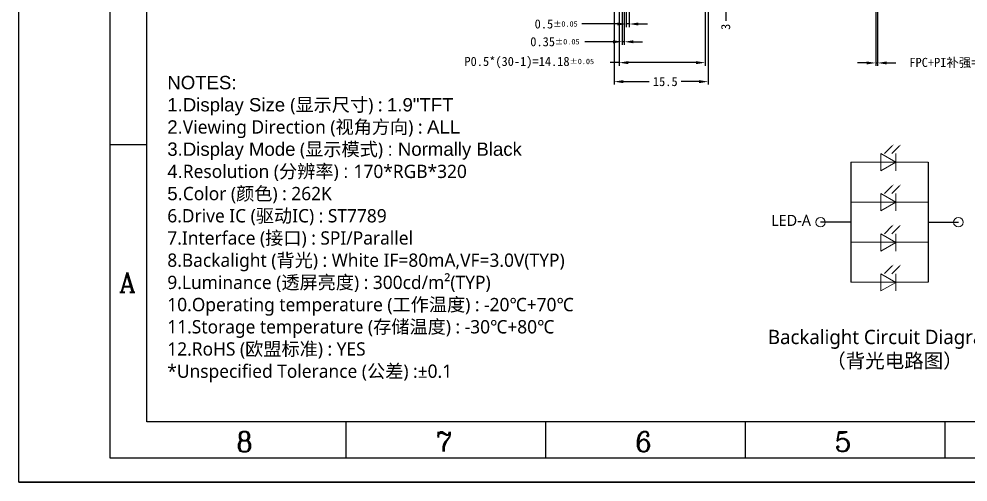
# Model space of a CAD drawing. Header units: millimetres. Extents: x 3150 to 3893, y 1403 to 2132.
# Drawn here: x 3276.9 to 3433.4, y 1905.4 to 1981.7 of the extents above; entities that cross this region are included whole.
import ezdxf

# ---------------------------------------------------------------- set-up
doc = ezdxf.new("R2010")
doc.units = ezdxf.units.MM
for name, color, linetype in [('1-标准图框', 40, 'Continuous'), ('2-BL', 3, 'Continuous'), ('5-PIN文字', 7, 'Continuous'), ('6-标注', 7, 'Continuous')]:
    doc.layers.add(name, color=color, linetype=linetype)
doc.styles.add('ROMANC', font='romanc.shx', dxfattribs={"bigfont": 'gbcbig.shx'})
doc.styles.add('ZY样式1', font='')
doc.styles.add('仿宋', font='')
doc.styles.add('宋体', font='')
doc.styles.get('ZY样式1').set_extended_font_data('Microsoft YaHei')
doc.styles.get('仿宋').set_extended_font_data('仿宋_GB2312')
doc.styles.get('宋体').set_extended_font_data('Microsoft YaHei')
doc.dimstyles.new('_A1.5-公差0.05', dxfattribs={"dimtxt": 1.5, "dimasz": 1.5, "dimexe": 0.5, "dimexo": 0.1, "dimgap": 0.5, "dimtad": 0, "dimdsep": 46, "dimtxsty": '仿宋', "dimcen": 1.5, "dimclrd": 7, "dimclre": 7, "dimclrt": 7, "dimadec": 0, "dimazin": 2, "dimtol": 1, "dimtp": 0.05, "dimtm": 0.05, "dimtfac": 0.6, "dimtmove": 0, "dimatfit": 3, "dimfxl": 1, "dimtolj": 1, "dimarcsym": 0})
doc.dimstyles.new('_A1.5-无公差2', dxfattribs={"dimtxt": 1.5, "dimasz": 1.5, "dimexe": 0.5, "dimexo": 0.1, "dimgap": 0.5, "dimtad": 0, "dimdsep": 46, "dimtxsty": '仿宋', "dimcen": 1.5, "dimclrd": 7, "dimclre": 7, "dimclrt": 7, "dimadec": 0, "dimazin": 2, "dimtp": 0.05, "dimtm": 0.05, "dimtfac": 0.6, "dimtmove": 0, "dimatfit": 3, "dimfxl": 1, "dimtolj": 1, "dimarcsym": 0})

# ---------------------------------------------------------------- blocks, each defined once
blk = doc.blocks.new('*D235')
at = {"layer": '6-标注', "color": 7, "lineweight": -2, "transparency": 16777216}
for p, q in [((3375.84, 1984.29), (3375.84, 1973.99)), ((3390.02, 1984.29), (3390.02, 1973.99)), ((3375.84, 1974.49), (3374.34, 1974.49)), ((3388.52, 1974.49), (3377.34, 1974.49))]:
    blk.add_line(p, q, dxfattribs=at)
at = {"layer": '6-标注', "color": 7, "transparency": 16777216}
for points in [[(3377.34, 1974.74), (3377.34, 1974.24), (3375.84, 1974.49)], [(3388.52, 1974.74), (3388.52, 1974.24), (3390.02, 1974.49)]]:
    blk.add_solid(points, dxfattribs=at)
at = {"layer": 'Defpoints', "color": 0, "transparency": 16777216}
for p in [(3375.84, 1984.39), (3390.02, 1984.39), (3390.02, 1974.49)]:
    blk.add_point(p, dxfattribs=at)
at = {"layer": '6-标注', "color": 7, "transparency": 16777216, "insert": (3361.02, 1974.49), "char_height": 1.5, "attachment_point": 5, "style": '仿宋'}
blk.add_mtext('\\A1;P0.5*(30-1)=14.18{\\H0.9;±0.05}', dxfattribs=at)
blk = doc.blocks.new('*D236')
at = {"layer": '6-标注', "color": 7, "lineweight": -2, "transparency": 16777216}
for p, q in [((3376.34, 1984.29), (3376.34, 1977.43)), ((3376.69, 1984.29), (3376.69, 1977.43)), ((3374.84, 1977.93), (3370.18, 1977.93)), ((3376.69, 1977.93), (3376.34, 1977.93)), ((3378.19, 1977.93), (3379.69, 1977.93))]:
    blk.add_line(p, q, dxfattribs=at)
at = {"layer": '6-标注', "color": 7, "transparency": 16777216}
for points in [[(3374.84, 1978.18), (3374.84, 1977.68), (3376.34, 1977.93)], [(3378.19, 1978.18), (3378.19, 1977.68), (3376.69, 1977.93)]]:
    blk.add_solid(points, dxfattribs=at)
at = {"layer": 'Defpoints', "color": 0, "transparency": 16777216}
for p in [(3376.34, 1984.39), (3376.69, 1984.39), (3376.69, 1977.93)]:
    blk.add_point(p, dxfattribs=at)
at = {"layer": '6-标注', "color": 7, "transparency": 16777216, "insert": (3365.25, 1977.93), "char_height": 1.5, "attachment_point": 5, "style": '仿宋'}
blk.add_mtext('\\A1;0.35{\\H0.9;±0.05}', dxfattribs=at)
blk = doc.blocks.new('*D225')
at = {"layer": '6-标注', "color": 7, "lineweight": -2, "transparency": 16777216}
for p, q in [((3377.02, 1984.29), (3377.02, 1980.36)), ((3377.52, 1984.29), (3377.52, 1980.36)), ((3375.52, 1980.86), (3369.68, 1980.86)), ((3377.52, 1980.86), (3377.02, 1980.86)), ((3379.02, 1980.86), (3380.52, 1980.86))]:
    blk.add_line(p, q, dxfattribs=at)
at = {"layer": '6-标注', "color": 7, "transparency": 16777216}
for points in [[(3375.52, 1981.11), (3375.52, 1980.61), (3377.02, 1980.86)], [(3379.02, 1981.11), (3379.02, 1980.61), (3377.52, 1980.86)]]:
    blk.add_solid(points, dxfattribs=at)
at = {"layer": 'Defpoints', "color": 0, "transparency": 16777216}
for p in [(3377.02, 1984.39), (3377.52, 1984.39), (3377.52, 1980.86)]:
    blk.add_point(p, dxfattribs=at)
at = {"layer": '6-标注', "color": 7, "transparency": 16777216, "insert": (3365.46, 1980.86), "char_height": 1.5, "attachment_point": 5, "style": '仿宋'}
blk.add_mtext('\\A1;0.5{\\H0.9;±0.05}', dxfattribs=at)
blk = doc.blocks.new('*D226')
at = {"layer": '6-标注', "color": 7, "lineweight": -2, "transparency": 16777216}
for p, q in [((3418.16, 1984.2), (3418.16, 1973.94)), ((3418.46, 1984.2), (3418.46, 1973.94)), ((3416.66, 1974.44), (3415.16, 1974.44)), ((3418.16, 1974.44), (3418.46, 1974.44)), ((3419.96, 1974.44), (3421.46, 1974.44))]:
    blk.add_line(p, q, dxfattribs=at)
at = {"layer": '6-标注', "color": 7, "transparency": 16777216}
for points in [[(3416.66, 1974.69), (3416.66, 1974.19), (3418.16, 1974.44)], [(3419.96, 1974.69), (3419.96, 1974.19), (3418.46, 1974.44)]]:
    blk.add_solid(points, dxfattribs=at)
at = {"layer": 'Defpoints', "color": 0, "transparency": 16777216}
for p in [(3418.16, 1984.3), (3418.46, 1984.3), (3418.46, 1974.44)]:
    blk.add_point(p, dxfattribs=at)
at = {"layer": '6-标注', "color": 7, "transparency": 16777216, "insert": (3432.86, 1974.44), "char_height": 1.5, "attachment_point": 5, "style": '仿宋'}
blk.add_mtext('\\A1;FPC+PI补强=0.3{\\H0.9;±0.05}', dxfattribs=at)
blk = doc.blocks.new('*D238')
at = {"layer": '6-标注', "color": 7, "lineweight": -2, "transparency": 16777216}
for p, q in [((3393.41, 1988.89), (3393.41, 1990.39)), ((3390.62, 1987.39), (3393.91, 1987.39)), ((3393.41, 1987.39), (3393.41, 1984.39)), ((3390.62, 1984.39), (3393.91, 1984.39)), ((3393.41, 1982.89), (3393.41, 1981.39))]:
    blk.add_line(p, q, dxfattribs=at)
at = {"layer": '6-标注', "color": 7, "transparency": 16777216}
for points in [[(3393.16, 1988.89), (3393.66, 1988.89), (3393.41, 1987.39)], [(3393.16, 1982.89), (3393.66, 1982.89), (3393.41, 1984.39)]]:
    blk.add_solid(points, dxfattribs=at)
at = {"layer": 'Defpoints', "color": 0, "transparency": 16777216}
for p in [(3390.52, 1987.39), (3390.52, 1984.39), (3393.41, 1984.39)]:
    blk.add_point(p, dxfattribs=at)
at = {"layer": '6-标注', "color": 7, "transparency": 16777216, "insert": (3393.41, 1980.39), "char_height": 1.5, "attachment_point": 5, "rotation": 90, "style": '仿宋'}
blk.add_mtext('\\A1;3', dxfattribs=at)
blk = doc.blocks.new('*D239')
at = {"layer": '6-标注', "color": 7, "lineweight": -2, "transparency": 16777216}
for p, q in [((3375.02, 1984.29), (3375.02, 1970.86)), ((3390.52, 1984.29), (3390.52, 1970.86)), ((3376.52, 1971.36), (3380.81, 1971.36)), ((3389.02, 1971.36), (3386.09, 1971.36))]:
    blk.add_line(p, q, dxfattribs=at)
at = {"layer": '6-标注', "color": 7, "transparency": 16777216}
for points in [[(3376.52, 1971.61), (3376.52, 1971.11), (3375.02, 1971.36)], [(3389.02, 1971.61), (3389.02, 1971.11), (3390.52, 1971.36)]]:
    blk.add_solid(points, dxfattribs=at)
at = {"layer": 'Defpoints', "color": 0, "transparency": 16777216}
for p in [(3375.02, 1984.39), (3390.52, 1984.39), (3390.52, 1971.36)]:
    blk.add_point(p, dxfattribs=at)
at = {"layer": '6-标注', "color": 7, "transparency": 16777216, "insert": (3383.45, 1971.36), "char_height": 1.5, "attachment_point": 5, "style": '仿宋'}
blk.add_mtext('\\A1;15.5', dxfattribs=at)

msp = doc.modelspace()

# ---------------------------------------------------------------- linework, layer by layer
at = {"layer": '1-标准图框', "color": 7}
for p, q in [((3297.9394, 1960.9389), (3291.9144, 1960.9389)), ((3330.8457, 1909.2622), (3330.8457, 1915.2873)), ((3363.752, 1909.2622), (3363.752, 1915.2873)), ((3396.6582, 1909.2622), (3396.6582, 1915.2873)), ((3429.5645, 1915.2873), (3429.5645, 1909.2622))]:
    msp.add_line(p, q, dxfattribs=at)
for points in [[(3291.9144, 2103.9189), (3567.2146, 2103.9189), (3567.2146, 1909.2622), (3291.9144, 1909.2622)], [(3297.9394, 2097.8939), (3561.1896, 2097.8939), (3561.1896, 1915.2873), (3297.9394, 1915.2873)]]:
    msp.add_lwpolyline(points, close=True, dxfattribs=at)
at = {"layer": '2-BL', "color": 7, "linetype": 'Continuous', "lineweight": 9}
for p, q in [((3418.9895, 1959.4886), (3418.9895, 1956.6403)), ((3421.4562, 1958.0645), (3418.9895, 1959.4886)), ((3421.4562, 1959.4886), (3421.4562, 1956.6403)), ((3414.0251, 1958.0645), (3426.8169, 1958.0645)), ((3421.4562, 1958.0645), (3418.9895, 1956.6403)), ((3418.9895, 1952.8963), (3418.9895, 1950.048)), ((3421.4562, 1951.4722), (3418.9895, 1952.8963)), ((3421.4562, 1952.8963), (3421.4562, 1950.048)), ((3414.0251, 1951.4722), (3426.8169, 1951.4722)), ((3421.4562, 1951.4722), (3418.9895, 1950.048)), ((3418.9895, 1946.2853), (3418.9895, 1943.4369)), ((3421.4562, 1944.8611), (3418.9895, 1946.2853)), ((3421.4562, 1946.2853), (3421.4562, 1943.4369)), ((3414.0251, 1944.8798), (3426.8169, 1944.8798)), ((3421.4562, 1944.8611), (3418.9895, 1943.4369)), ((3418.9895, 1939.693), (3418.9895, 1936.8446)), ((3421.4562, 1938.2688), (3418.9895, 1939.693)), ((3421.4562, 1939.693), (3421.4562, 1936.8446)), ((3414.0251, 1938.2875), (3426.8169, 1938.2875)), ((3421.4562, 1938.2688), (3418.9895, 1936.8446))]:
    msp.add_line(p, q, dxfattribs=at)
at = {"layer": '2-BL', "color": 7}
for p, q in [((3414.0251, 1958.0645), (3414.0251, 1938.2875)), ((3426.8169, 1958.0645), (3426.8169, 1938.2875)), ((3414.0251, 1948.176), (3409.0348, 1948.176)), ((3426.8169, 1948.176), (3431.8072, 1948.176))]:
    msp.add_line(p, q, dxfattribs=at)
at = {"layer": '2-BL', "color": 7, "linetype": 'Continuous', "lineweight": 9}
for points in [[(3420.8128, 1960.7083), (3419.601, 1959.4964)], [(3422.0098, 1960.6949), (3420.798, 1959.4831)], [(3420.8128, 1954.1159), (3419.601, 1952.9041)], [(3422.0098, 1954.1026), (3420.798, 1952.8908)], [(3420.8128, 1947.5049), (3419.601, 1946.2931)], [(3422.0098, 1947.4916), (3420.798, 1946.2798)], [(3420.8128, 1940.9126), (3419.601, 1939.7008)], [(3422.0098, 1940.8993), (3420.798, 1939.6875)]]:
    msp.add_lwpolyline(points, dxfattribs=at)
for centre in [(3409.0608, 1948.176), (3431.7812, 1948.176)]:
    msp.add_circle(centre, 0.7821, dxfattribs=at)
for points in [[(3420.7575, 1960.7636), (3421.1446, 1961.0401), (3420.8681, 1960.6529)], [(3421.9545, 1960.7502), (3422.3416, 1961.0268), (3422.0651, 1960.6396)], [(3420.7575, 1954.1712), (3421.1446, 1954.4478), (3420.8681, 1954.0606)], [(3421.9545, 1954.1579), (3422.3416, 1954.4345), (3422.0651, 1954.0473)], [(3420.7575, 1947.5602), (3421.1446, 1947.8367), (3420.8681, 1947.4496)], [(3421.9545, 1947.5469), (3422.3416, 1947.8234), (3422.0651, 1947.4363)], [(3420.7575, 1940.9679), (3421.1446, 1941.2444), (3420.8681, 1940.8573)], [(3421.9545, 1940.9546), (3422.3416, 1941.2311), (3422.0651, 1940.844)]]:
    msp.add_solid(points, dxfattribs=at)
at = {"layer": '5-PIN文字'}
msp.add_lwpolyline([(3276.8734, 1905.3535), (3579.7296, 1905.3535), (3276.8734, 1905.3535), (3276.8734, 2132.4956)], dxfattribs=at)

# ---------------------------------------------------------------- texts
at = {"layer": '1-标准图框', "color": 7, "style": 'ROMANC'}
for s, p in [('A', (3293.3489, 1936.652)), ('8', (3312.6627, 1910.3621)), ('7', (3345.5689, 1910.3621)), ('6', (3378.4752, 1910.3621)), ('5', (3411.3815, 1910.3621))]:
    msp.add_text(s, height=3.2443, dxfattribs=at).set_placement(p)
at = {"layer": '1-标准图框', "color": 7, "attachment_point": 1, "style": 'ZY样式1'}
for s, insert, char_height, width in [('{\\fArial|b0|i0|c0|p34;\\C0;NOTES:\\P1.Display\\fArial|b0|i0|c134|p34; \\fArial|b0|i0|c0|p34;Size \\fMicrosoft YaHei|b0|i0|c134|p34;(显示尺寸) : \\fArial|b0|i0|c0|p34;1.9"TFT\\P2.\\fMicrosoft YaHei|b0|i0|c134|p34;Viewing Direction (视角方向) : \\fArial|b0|i0|c0|p34;\\C7;ALL\\P3.Display Mode\\fMicrosoft YaHei|b0|i0|c134|p34;\\C0; (显示模式) \\fArial|b0|i0|c0|p34;\\C7;: \\C0;Normally\\fArial|b0|i0|c134|p34; \\fArial|b0|i0|c0|p34;Black\\C7;\\P4.\\fMicrosoft YaHei|b0|i0|c134|p34;\\C0;Resolution (分辨率) \\fArial|b0|i0|c0|p34;\\C7;: \\fMicrosoft YaHei|b0|i0|c134|p34;\\C0;170*RGB*320\\P\\fArial|b0|i0|c0|p34;\\C7;5.\\fMicrosoft YaHei|b0|i0|c134|p34;\\C0;Color (颜色) : 262K\\P6.Drive IC (驱动IC) : ST7789\\P7.Interface (接口) : SPI/Parallel\\P\\f@Microsoft YaHei|b0|i0|c134|p34;8.Backalight\\fMicrosoft YaHei|b0|i0|c134|p34; (背光) : White IF=80mA,VF=3.0V(TYP)\\P9.Luminance (透屏亮度) : 300cd/m²(TYP)\\P10.Operating temperature (工作温度) : -20℃+70℃\\P11.Storage temperature (存储温度) : -30℃+80℃\\P12.RoHS (欧盟标准) : YES\\P*Unspecified Tolerance (公差) :%%P0.1}', (3301.3333, 1972.3031), 2.1955148, 92.508179), ('{\\C0;Backalight Circuit Diagram:\\P\\pxqc;（背光电路图）}', (3400.3819, 1930.4443), 2.355783, 41.724822)]:
    msp.add_mtext(s, dxfattribs=dict(at, insert=insert, char_height=char_height, width=width))
at = {"layer": '2-BL', "color": 7, "style": '宋体'}
msp.add_text('LED-A', height=1.81886, dxfattribs=at).set_placement((3400.909, 1947.5739))

# ---------------------------------------------------------------- dimensions: what is measured, and where the dimension line sits
at = {"layer": '6-标注', "color": 40}
dim = msp.add_linear_dim(base=(3393.4076, 1984.3859), p1=(3390.5181, 1987.3859), p2=(3390.5181, 1984.3859), angle=90, dimstyle='_A1.5-无公差2', dxfattribs=at)
dim.commit()
dim.dimension.update_dxf_attribs({"geometry": '*D238', "text_midpoint": (3393.4076, 1980.3859), "dimtype": 160})
dim = msp.add_linear_dim(base=(3390.0180690632, 1974.4881044557), p1=(3375.8430690632, 1984.3859062046), p2=(3390.0180690632, 1984.3859062046), text='P0.5*(30-1)=<>', dimstyle='_A1.5-公差0.05', dxfattribs=at)
dim.commit()
dim.dimension.update_dxf_attribs({"geometry": '*D235', "text_midpoint": (3361.0216404917, 1974.4881044557), "dimtype": 160})
for base, p1, p2, dimstyle, picture, middle in [((3376.6931, 1977.9308), (3376.3431, 1984.3859), (3376.6931, 1984.3859), '_A1.5-公差0.05', '*D236', (3365.251, 1977.9308)), ((3377.5181, 1980.8584), (3377.0181, 1984.3859), (3377.5181, 1984.3859), '_A1.5-公差0.05', '*D225', (3365.4626, 1980.8584)), ((3390.5181, 1971.3647), (3375.0181, 1984.3859), (3390.5181, 1984.3859), '_A1.5-无公差2', '*D239', (3383.4495, 1971.3647))]:
    dim = msp.add_linear_dim(base=base, p1=p1, p2=p2, dimstyle=dimstyle, dxfattribs=at)
    dim.commit()
    dim.dimension.update_dxf_attribs({"geometry": picture, "text_midpoint": middle, "dimtype": 160})
dim = msp.add_linear_dim(base=(3418.4618, 1974.4353), p1=(3418.1618, 1984.2959), p2=(3418.4618, 1984.2959), text='FPC+PI补强=<>', dimstyle='_A1.5-公差0.05', dxfattribs=at)
dim.commit()
dim.dimension.update_dxf_attribs({"geometry": '*D226', "text_midpoint": (3432.8571, 1974.4353)})

doc.saveas('drawing.dxf')
